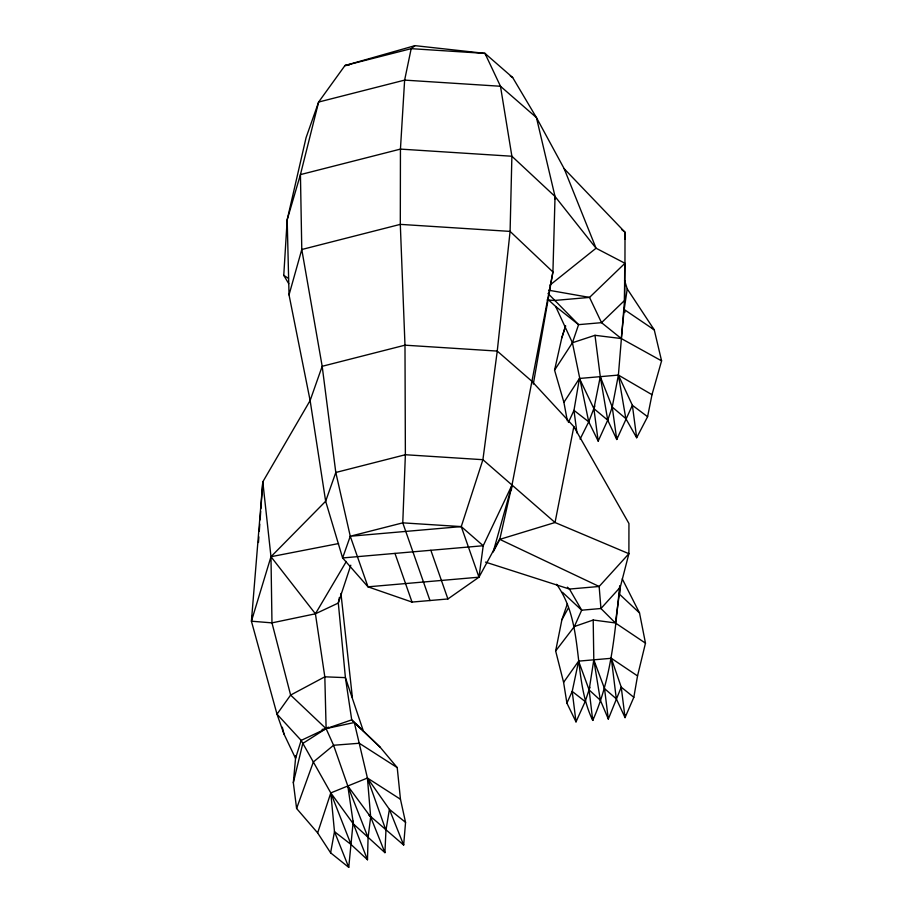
<?xml version="1.0" encoding="UTF-8"?>
<svg xmlns="http://www.w3.org/2000/svg" width="913" height="913" viewBox="0 0 913 913"><rect width="100%" height="100%" fill="white"/><g stroke="black" fill="none" stroke-linecap="round" stroke-linejoin="round"><path stroke-width="1.37" d="M619.676 586.146C615.008 631.454 611.721 678.245 592.731 720.414C571.995 677.572 585.119 624.093 556.588 584.286M592.742 717.618L592.731 720.414L589.125 689.943L578.602 661.138L611.311 658.296L637.536 675.917L633.827 697.315L625.04 717.607L616.321 698.833L611.311 658.296L621.251 687.158L625.04 717.607L625.04 714.811M616.743 436.802L616.743 439.484L607.727 420.163L600.286 376.658L594.991 335.311L572.417 342.752L554.568 370.164L563.903 402.348L567.372 420.973M624.72 263.366L624.515 300.514L618.398 375.083L612.235 407.038L607.727 420.163L598.186 441.093L588.725 421.817L572.417 342.752L555.675 306.494L548.508 299.886M624.949 239.286L625.017 232.21L564.2 168.745L536.445 117.594L512.672 77.525L484.974 53.388L414.981 45.65L344.954 65.553L318.626 102.051L306.083 137.612L287.184 219.759L283.76 275.361L288.748 283.703M619.859 585.929L619.665 594.363L639.522 612.965L645.48 643.163L637.536 675.917M533.306 384.111L552.924 271.96L555.036 196.489L536.445 117.594L500.472 86.256L404.63 80.116L318.626 102.051L300.434 174.611L301.781 249.511L322.186 366.296L310.123 400.533L262.807 481.836L251.417 621.205L277.004 714.171L301.164 740.397L330.791 792.918L334.478 831.663L351.06 844.514L367.483 859.738L368.076 837.598L370.667 816.964L367.425 778.036L354.312 722.514L351.722 719.855L345.411 677.64L338.312 603.048L339.339 597.536M351.06 844.514L330.791 792.918L353.422 823.971L384.921 852.651L385.948 830.339L389.406 809.352L367.425 778.036L330.791 792.918L317.644 832.907L330.597 852.822L348.743 867.35L353.24 821.186M258.482 542.482L258.881 536.844M259.281 531.206L259.783 524.153M260.091 519.919L260.696 511.451M260.89 508.632L262.807 481.836L263.309 486.036M363.294 730.834L345.411 677.64L324.823 676.818L290.619 695.078L277.004 714.171L283.989 734.086L295.55 758.361L301.164 740.397L326.124 728.7L351.722 719.855L380.287 747.359L397.223 767.605L400.465 799.263L405.555 822.362L403.66 845.039L368.761 814.875M317.644 832.907L296.599 808.484L293.335 782.692L295.801 755.656M554.716 199.308L555.036 196.489L511.885 156.237L500.472 86.256L484.974 53.388L411.181 48.663L344.954 65.553L349.154 65.188M645.48 643.163L615.362 622.94L620.247 587.253L628.897 553.712L628.943 523.514L573.843 426.633L531.88 381.269L497.254 351.083L404.984 345.182L322.186 366.296L335.801 472.478L350.272 536.239L367.985 586.831L478.983 577.187L483.217 545.734L511.999 485.054L552.924 271.96L510.093 231.4L400.305 224.37L301.781 249.511L289.033 294.888L310.123 400.533L325.656 501.248L342.615 557.946L367.985 586.831L412.025 602.078L447.906 598.962L478.983 577.187L499.696 539.047M511.257 490.612L511.999 485.054L493.18 552L499.776 539.366L511.999 485.054M624.549 280.359L627.231 288.896L624.184 309.496L621.297 338.552L661.583 360.863L651.985 394.69L647.591 416.705L636.669 437.749L625.827 418.599L618.398 375.083L579.435 378.461L563.903 402.348M330.597 852.822L334.478 831.663L348.743 867.35M251.68 619.824L252.456 615.682M573.843 426.633L555.036 522.51L499.776 539.366L599.145 586.477L600.948 608.515L615.362 622.94L593.199 620.018L574.357 626.546L555.652 650.969L563.595 682.342L566.905 703.124L576 721.863L585.176 701.538L589.901 687.318M555.652 650.969L561.906 619.71L567.327 603.915M554.568 370.164L561.78 337.936L565.558 325.781M293.335 782.692L302.785 743.456L328.372 727.102M561.78 337.936L565.581 326.089M478.983 577.187L461.259 526.596L482.909 459.696L497.254 351.083L510.093 231.4L511.885 156.237L400.442 149.104L300.434 174.611L287.184 219.759L289.033 294.888M350.797 565.204L338.312 603.048L315.419 613.798L271.971 622.871L251.417 621.205L270.978 556.713L262.807 481.836M572.417 342.752L578.58 324.651L547.994 293.472M350.272 536.239L342.615 557.946L483.217 545.734L461.259 526.596L402.77 522.852L350.272 536.239L461.259 526.596M296.599 808.484L313.364 761.978L333.576 745.259L359.288 743.262L397.223 767.605M594.842 406.045L588.725 421.817L580.097 439.119M593.199 620.018L593.804 659.814L600.366 700.225L608.309 719.056L621.251 687.158L633.827 697.315M651.985 394.69L618.398 375.083L632.378 405.292L616.743 439.484L612.235 407.038L600.286 376.658L593.895 408.636L598.186 441.093M574.357 626.546L581.684 610.192L569.461 589.056L567.407 587.162M566.905 703.124L572.211 691.415L578.602 661.138L563.595 682.342M568.422 422.422L573.969 410.371L579.435 378.461L593.895 408.636L607.727 420.163M561.906 619.71L568.445 607.853M368.076 837.598L347.819 786.002L333.576 745.259L326.124 728.7L324.823 676.818L315.419 613.798L346.335 561.438M620.247 587.253L600.948 608.515L581.684 610.192L562.454 592.275M549.968 285.084L596.052 248.222L624.96 263.275L624.515 300.514L601.53 322.666L578.58 324.651L555.675 306.494M414.981 45.65L411.181 48.663L404.63 80.116L400.442 149.104L400.305 224.37L404.984 345.182L405.372 454.731L402.77 522.852L429.989 600.594M322.072 729.464L354.312 722.514L380.287 747.359M338.575 543.555L270.978 556.713L271.971 622.871L290.619 695.078L326.124 728.7M547.149 299.909L554.145 300.491L589.524 297.41L624.96 263.275L625.017 232.21L621.696 229.585M594.991 335.311L621.297 338.552L601.53 322.666L589.524 297.41L548.576 290.197M485.511 562.123L569.461 589.056L599.145 586.477L628.897 553.712L555.036 522.51L482.909 459.696L405.372 454.731L335.801 472.478L325.656 501.248L270.978 556.713L315.419 613.798M283.76 275.361L288.485 278.362M400.465 799.263L367.425 778.036L385.948 830.339M510.333 75.996L512.672 77.525M647.591 416.705L632.378 405.292L636.669 437.749M588.725 421.817L573.969 410.371L576.948 432.945M585.176 701.538L572.211 691.415L576 721.863M405.555 822.362L389.406 809.352L403.66 845.039L402.61 842.539M612.235 407.038L625.827 418.599M600.366 700.225L589.125 689.943L593.804 659.814L604.52 688.607L616.321 698.833M356.298 724.032L361.297 728.894M652.293 327.904L654.267 329.89L661.583 360.863M555.036 196.489L596.052 248.222L564.2 168.745M484.974 53.388L486.618 55.556M627.231 288.896L654.267 329.89L624.184 309.496L625.108 312.12M622.255 578.876L639.522 612.965M384.921 852.651L370.667 816.964L347.819 786.002L353.422 823.971L367.483 859.738M430.856 550.288L447.906 598.962M394.975 553.404L412.025 602.078M282.322 727.205L283.989 734.086M604.52 688.607L608.309 719.056M340.948 593.45L352.384 697.566"/></g></svg>
